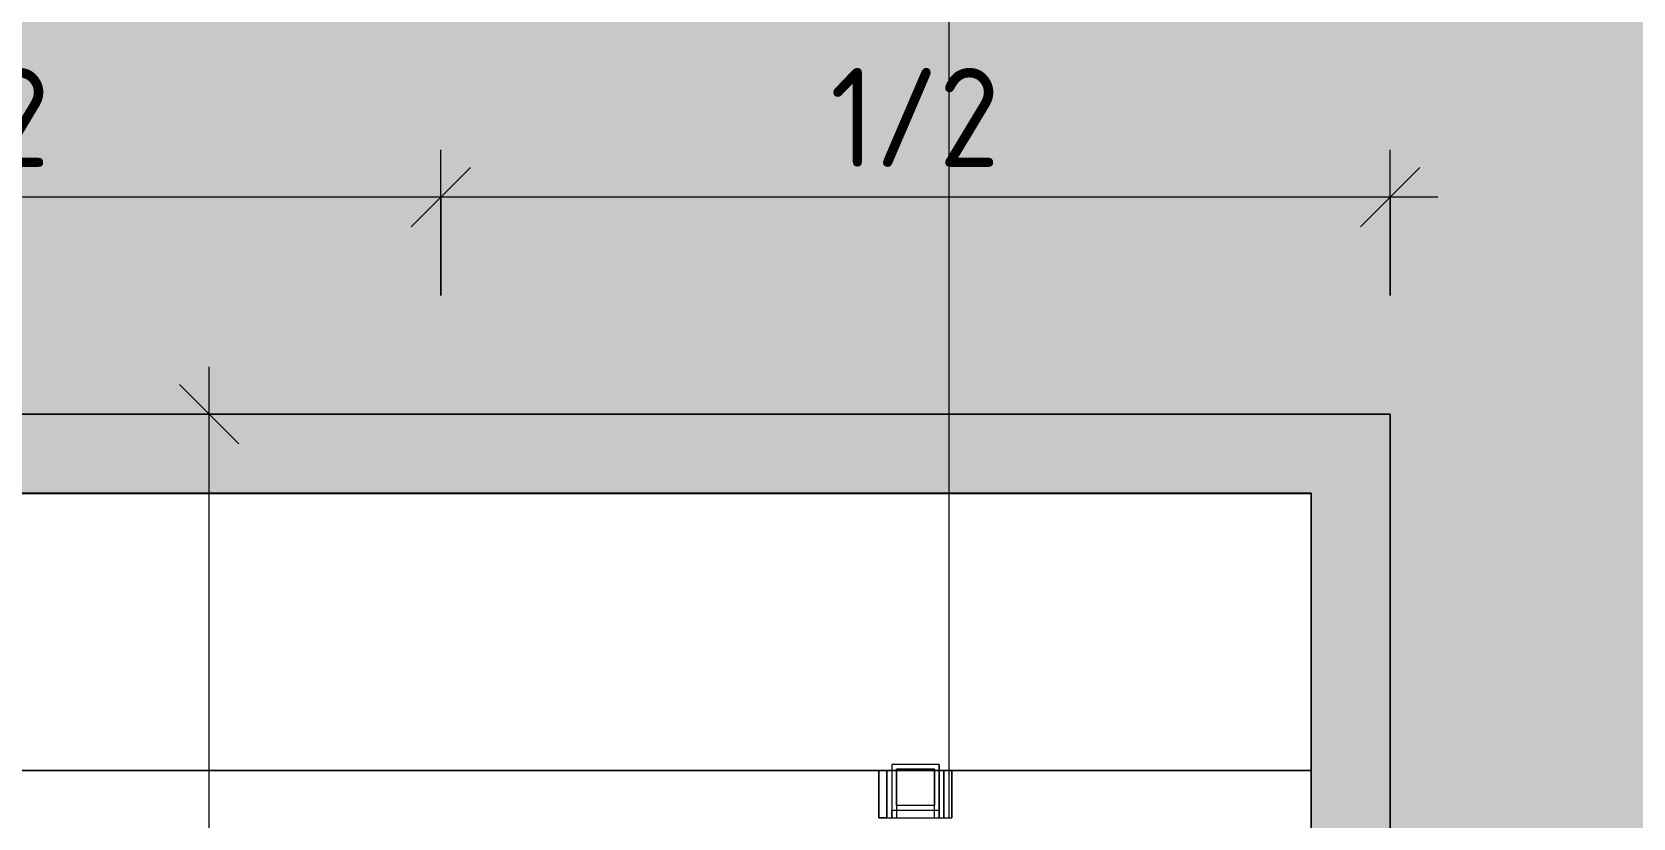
# Model space of a CAD drawing. Header units: millimetres. Extents: x 855 to 80408, y -1987 to 27400.
# Drawn here: x 57027 to 58038, y 7056 to 7553 of the extents above; entities that cross this region are included whole.
import ezdxf

# ---------------------------------------------------------------- set-up
doc = ezdxf.new("R2010")
doc.units = ezdxf.units.MM
doc.layers.add('0-2', color=7, linetype='Continuous', lineweight=9, transparency=0.7)
for name, color, linetype, lineweight in [('A-ANNO-DIMS', 7, 'Continuous', 9), ('A-ANNO-DIMS-25', 7, 'Continuous', 9), ('A-WALL-PATT', 7, 'Continuous', 9), ('I-WALL', 7, 'Continuous', 9)]:
    doc.layers.add(name, color=color, linetype=linetype, lineweight=lineweight)
for name, color, linetype, lineweight, true_color in [('I-FURN-19', 7, 'Continuous', 9, 0xe9e9e9), ('I-FURN-20', 7, 'Continuous', 9, 0xefefef), ('I-FURN-25', 7, 'Continuous', 9, 0xb3b3b3), ('I-FURN-26', 7, 'Continuous', 9, 0xe0e0e0), ('I-FURN-4', 7, 'Continuous', 9, 0xc0c0c0), ('I-FURN-58', 7, 'Continuous', 9, 0x939393), ('I-FURN-83', 7, 'Continuous', 9, 0x868686), ('I-FURN-9', 7, 'Continuous', 9, 0xd3d3d3)]:
    doc.layers.add(name, color=color, linetype=linetype, lineweight=lineweight, true_color=true_color)
doc.styles.add('ISOCPEUR_2', font='isocpeur.ttf', dxfattribs={"width": 0.9, "height": 62.5})
doc.dimstyles.new('ISO-2_5_0_9К_БОЛЬШОЙ_1', dxfattribs={"dimscale": 304.8, "dimtxt": 62.248823, "dimasz": 0.123031, "dimexe": 0.098425, "dimexo": 0.246063, "dimgap": 0, "dimtad": 1, "dimdec": 0, "dimrnd": 10, "dimzin": 0, "dimdsep": 46, "dimtxsty": 'ISOCPEUR_2', "dimblk1": 'OBLIQUE', "dimblk2": 'OBLIQUE', "dimsah": 1, "dimcen": 0.09, "dimdle": 0.098425, "dimazin": 0, "dimtfac": 1, "dimtdec": 4, "dimtix": 1, "dimtmove": 0, "dimatfit": 3, "dimfxl": 1, "dimtvp": 1, "dimtolj": 1, "dimtzin": 0, "dimarcsym": 2})

# ---------------------------------------------------------------- blocks, each defined once
blk = doc.blocks.new('Sports-Recreation_Goals-Nets_Unisport_Upward-Hinged-Practice-Basketball-Goall - 5_13-V46-Развертка 2_19-3')
at = {"layer": '0-2'}
h = blk.add_hatch(color=256, dxfattribs=at)
h.paths.add_polyline_path([(-48784.1, 6411.3), (-48780.8, 6411.3), (-48781, 6456.3), (-48784.1, 6456.3), (-48784.1, 6423.3)])
h.paths.add_polyline_path([(-48139, 6411.3), (-48139, 6456.3), (-48140.4, 6456.3), (-48140.4, 6411.3)])
h.paths.add_polyline_path([(-49060.4, 6600), (-49010.4, 6600), (-49010.4, 7261.5), (-47910.4, 7261.3), (-47910.4, 6600), (-47860.4, 6600), (-47860.4, 7311.3), (-49060.4, 7311.3), (-49060.4, 6908.4)])
at = {"layer": 'I-FURN-19'}
for p, q in [((-48183.3, 7056.4), (-48183.3, 7086.4)), ((-48178.4, 7086.4), (-48178.4, 7056.4)), ((-48178.4, 7056.4), (-48178.4, 7086.4)), ((-48175.2, 7086.4), (-48175.2, 7061.4)), ((-48172.2, 7064.3), (-48172.2, 7086.4)), ((-48148.2, 7086.4), (-48148.2, 7064.3)), ((-48145.2, 7061.4), (-48145.2, 7086.4)), ((-48142.3, 7056.4), (-48142.3, 7086.4)), ((-48142.3, 7086.4), (-48142.3, 7056.4)), ((-48137.3, 7056.4), (-48137.3, 7086.4)), ((-48175.2, 7061.4), (-48145.2, 7061.4)), ((-48175.2, 7056.4), (-48175.2, 7061.4)), ((-48148.2, 7064.3), (-48172.2, 7064.3)), ((-48145.2, 7056.4), (-48145.2, 7061.4)), ((-48178.4, 7056.4), (-48183.3, 7056.4)), ((-48178.4, 7056.4), (-48142.3, 7056.4)), ((-48142.3, 7056.4), (-48137.3, 7056.4))]:
    blk.add_line(p, q, dxfattribs=at)
at = {"layer": 'I-FURN-20'}
for p, q in [((-48175.2, 7086.4), (-48175.2, 7056.4)), ((-48172.2, 7086.4), (-48172.2, 7056.4)), ((-48148.2, 7056.4), (-48148.2, 7086.4)), ((-48145.2, 7086.4), (-48145.2, 7056.4)), ((-48172.2, 7064.3), (-48172.2, 7056.4)), ((-48148.2, 7056.4), (-48148.2, 7064.3))]:
    blk.add_line(p, q, dxfattribs=at)
at = {"layer": 'I-FURN-25'}
blk.add_line((-47910.4, 7056.4), (-47910.4, 7086.4), dxfattribs=at)
blk.add_line((-47910.4, 7056.4), (-47910.4, 7086.4), dxfattribs=at)
at = {"layer": 'I-FURN-26'}
for p, q in [((-48175.2, 7090.1), (-48175.2, 7086.4)), ((-48145.2, 7090.1), (-48145.2, 7086.4)), ((-49010.4, 7086.4), (-47910.4, 7086.4)), ((-48183.3, 7086.4), (-48178.4, 7086.4)), ((-48183.3, 7086.4), (-48183.3, 7056.4)), ((-48142.3, 7086.4), (-48178.4, 7086.4)), ((-48172.2, 7087.2), (-48172.2, 7086.4)), ((-48148.2, 7086.4), (-48148.2, 7087.2)), ((-48137.3, 7086.4), (-48142.3, 7086.4)), ((-48137.3, 7086.4), (-48137.3, 7056.4)), ((-48183.3, 7056.4), (-48137.3, 7056.4))]:
    blk.add_line(p, q, dxfattribs=at)
at = {"layer": 'I-FURN-4'}
for p, q in [((-49060.4, 7311.3), (-47860.4, 7311.3)), ((-47860.4, 7311.3), (-47860.4, 6411.3)), ((-49010.4, 7261.5), (-47910.4, 7261.5)), ((-47910.4, 7261.3), (-49010.4, 7261.3)), ((-47910.4, 7261.5), (-47910.4, 6461.2))]:
    blk.add_line(p, q, dxfattribs=at)
at = {"layer": 'I-FURN-58'}
for p, q in [((-47910.4, 6461.3), (-47910.4, 7261.3)), ((-47910.4, 7086.4), (-47910.4, 7261.3)), ((-47910.4, 7056.4), (-47910.4, 7086.4))]:
    blk.add_line(p, q, dxfattribs=at)
at = {"layer": 'I-FURN-83'}
for p, q in [((-47860.4, 7311.3), (-49060.4, 7311.3)), ((-47860.4, 6411.3), (-47860.4, 7311.3)), ((-47910.4, 7261.5), (-49010.4, 7261.5)), ((-47910.4, 6461.3), (-47910.4, 7261.3))]:
    blk.add_line(p, q, dxfattribs=at)
at = {"layer": 'I-FURN-9'}
for p, q in [((-49010.4, 7261.3), (-47910.4, 7261.3)), ((-48145.2, 7090.1), (-48175.2, 7090.1)), ((-48175.2, 7090.1), (-48175.2, 7086.4)), ((-48145.2, 7086.4), (-48145.2, 7090.1)), ((-47910.4, 7086.4), (-49010.4, 7086.4)), ((-48137.3, 7086.4), (-48183.3, 7086.4)), ((-48148.2, 7087.2), (-48172.2, 7087.2)), ((-48172.2, 7086.4), (-48172.2, 7087.2)), ((-48148.2, 7087.2), (-48148.2, 7086.4))]:
    blk.add_line(p, q, dxfattribs=at)
blk = doc.blocks.new('DIMBLOCK33-Развертка 2_19-3')
at = {"layer": 'A-ANNO-DIMS-25'}
for p, q in [((57138.3, 6411.3), (57138.3, 7341.3)), ((57186.8, 7311.3), (57108.3, 7311.3)), ((57138.3, 7311.3), (57186.8, 7311.3)), ((57186.8, 6411.3), (57108.3, 6411.3)), ((57138.3, 6411.3), (57186.8, 6411.3))]:
    blk.add_line(p, q, dxfattribs=at)
at = {"layer": 'A-ANNO-DIMS-25', "lineweight": 20}
for p, q in [((57138.3, 7311.3), (57119.6, 7330.1)), ((57138.3, 7311.3), (57157.1, 7292.6)), ((57138.3, 6411.3), (57119.6, 6430.1)), ((57138.3, 6411.3), (57157.1, 6392.6))]:
    blk.add_line(p, q, dxfattribs=at)
at = {"layer": 'A-ANNO-DIMS-25', "color": 0, "insert": (57056.7, 6802.1), "char_height": 62.5, "width": 142.215, "attachment_point": 1, "rotation": 90, "line_spacing_factor": 1.149209, "style": 'ISOCPEUR_2'}
blk.add_mtext('900', dxfattribs=at)
blk = doc.blocks.new('_Oblique')
at = {"color": 0, "linetype": 'ByBlock', "lineweight": -2}
blk.add_line((-0.5, -0.5), (0.5, 0.5), dxfattribs=at)
blk = doc.blocks.new('DIMBLOCK39-Развертка 2_19-3')
at = {"layer": 'A-ANNO-DIMS-25'}
for p, q in [((57284.7, 7386.3), (57284.7, 7478.3)), ((57884.3, 7386.3), (57884.3, 7478.3)), ((57914.3, 7448.3), (57284.7, 7448.3)), ((57284.7, 7448.3), (57284.7, 7386.3)), ((57884.3, 7448.3), (57884.3, 7386.3))]:
    blk.add_line(p, q, dxfattribs=at)
at = {"layer": 'A-ANNO-DIMS-25', "lineweight": 20}
for p, q in [((57284.7, 7448.3), (57303.4, 7467.1)), ((57884.3, 7448.3), (57903, 7467.1)), ((57284.7, 7448.3), (57265.9, 7429.6)), ((57884.3, 7448.3), (57865.5, 7429.6))]:
    blk.add_line(p, q, dxfattribs=at)
at = {"layer": 'A-ANNO-DIMS-25', "color": 0, "insert": (57530.6, 7530), "char_height": 62.5, "width": 129.286, "attachment_point": 1, "line_spacing_factor": 1.149209, "style": 'ISOCPEUR_2'}
blk.add_mtext('1/2', dxfattribs=at)
blk = doc.blocks.new('DIMBLOCK40-Развертка 2_19-3')
at = {"layer": 'A-ANNO-DIMS-25'}
for p, q in [((56684.3, 7386.3), (56684.3, 7478.3)), ((57284.7, 7386.3), (57284.7, 7478.3)), ((57284.7, 7448.3), (56654.3, 7448.3)), ((56684.3, 7448.3), (56684.3, 7386.3)), ((57284.7, 7448.3), (57284.7, 7386.3))]:
    blk.add_line(p, q, dxfattribs=at)
at = {"layer": 'A-ANNO-DIMS-25', "lineweight": 20}
for p, q in [((56684.3, 7448.3), (56703, 7467.1)), ((57284.7, 7448.3), (57303.4, 7467.1)), ((56684.3, 7448.3), (56665.5, 7429.6)), ((57284.7, 7448.3), (57265.9, 7429.6))]:
    blk.add_line(p, q, dxfattribs=at)
at = {"layer": 'A-ANNO-DIMS-25', "color": 0, "insert": (56930.6, 7530), "char_height": 62.5, "width": 129.286, "attachment_point": 1, "line_spacing_factor": 1.149209, "style": 'ISOCPEUR_2'}
blk.add_mtext('1/2', dxfattribs=at)

msp = doc.modelspace()

# ---------------------------------------------------------------- hatches: boundary and pattern name
at = {"layer": 'A-WALL-PATT'}
h = msp.add_hatch(color=256, dxfattribs=at)
h.paths.add_polyline_path([(57604, 4210), (57605.7, 4210), (57605.7, 6246.6), (57604.3, 6246.6), (57604.3, 6200.1), (57603.8, 6200.1), (57603.8, 4210)])
h.paths.add_polyline_path([(57605.7, 6276.6), (57605.7, 6411.3), (57604.3, 6411.3), (57604.3, 6276.6)])
h.paths.add_polyline_path([(57584.7, 7311.3), (57605.7, 7311.3), (57605.7, 11800), (56964.7, 11800), (56964.7, 7311.3), (57319.8, 7311.3)])
h.paths.add_polyline_path([(56964.7, 11810), (57605.7, 11810), (57605.7, 11860), (56964.7, 11860)])
h = msp.add_hatch(color=256, dxfattribs=at)
h.paths.add_polyline_path([(60483.7, 6300), (60483.7, 6600), (60984.7, 6600), (60984.7, 6800), (62584.7, 6800), (62584.7, 6600), (62963.7, 6600), (62963.7, 7670), (57605.7, 7670), (57605.7, 7311.3), (57884.3, 7311.3), (57884.3, 6600), (59084, 6600), (59084, 6300), (60342.3, 6300)])
h.paths.add_polyline_path([(57605.7, 8320), (62963.7, 8320), (62963.7, 11700), (57605.7, 11700), (57605.7, 8399.3)])

# ---------------------------------------------------------------- linework, layer by layer
at = {"layer": 'I-WALL'}
for p, q in [((57605.7, 7261.5), (57605.7, 7670)), ((57605.7, 7086.4), (57605.7, 7261.3)), ((57605.7, 7056.4), (57605.7, 7086.4))]:
    msp.add_line(p, q, dxfattribs=at)

# ---------------------------------------------------------------- block references
at = {"layer": 'I-FURN-4'}
msp.add_blockref('Sports-Recreation_Goals-Nets_Unisport_Upward-Hinged-Practice-Basketball-Goall - 5_13-V46-Развертка 2_19-3', (105744.7, 0), dxfattribs=at)

# ---------------------------------------------------------------- dimensions: what is measured, and where the dimension line sits
at = {"layer": 'A-ANNO-DIMS'}
for base, p1, p2, override, picture, middle in [((56684.3, 7448.3), (57284.7, 7311.3), (56684.3, 7311.3), {"dimpost": '<>', "dimfxl": 600.418546}, 'DIMBLOCK40-Развертка 2_19-3', (56984.5, 7479.6)), ((57284.7, 7448.3), (57884.3, 7311.3), (57284.7, 7311.3), {"dimpost": '<>', "dimfxl": 599.581474}, 'DIMBLOCK39-Развертка 2_19-3', (57584.5, 7479.6))]:
    dim = msp.add_linear_dim(base=base, p1=p1, p2=p2, text='1/2', dimstyle='ISO-2_5_0_9К_БОЛЬШОЙ_1', override=override, dxfattribs=at)
    dim.commit()
    dim.dimension.update_dxf_attribs({"geometry": picture, "text_midpoint": middle})
dim = msp.add_linear_dim(base=(57138.3, 7311.3), p1=(57111.8, 6411.3), p2=(57111.8, 7311.3), angle=90, dimstyle='ISO-2_5_0_9К_БОЛЬШОЙ_1', override={"dimpost": '<>', "dimfxl": 900.000061}, dxfattribs=at)
dim.commit()
dim.dimension.update_dxf_attribs({"geometry": 'DIMBLOCK33-Развертка 2_19-3', "text_midpoint": (57107.1, 6861.3)})

doc.saveas('drawing.dxf')
